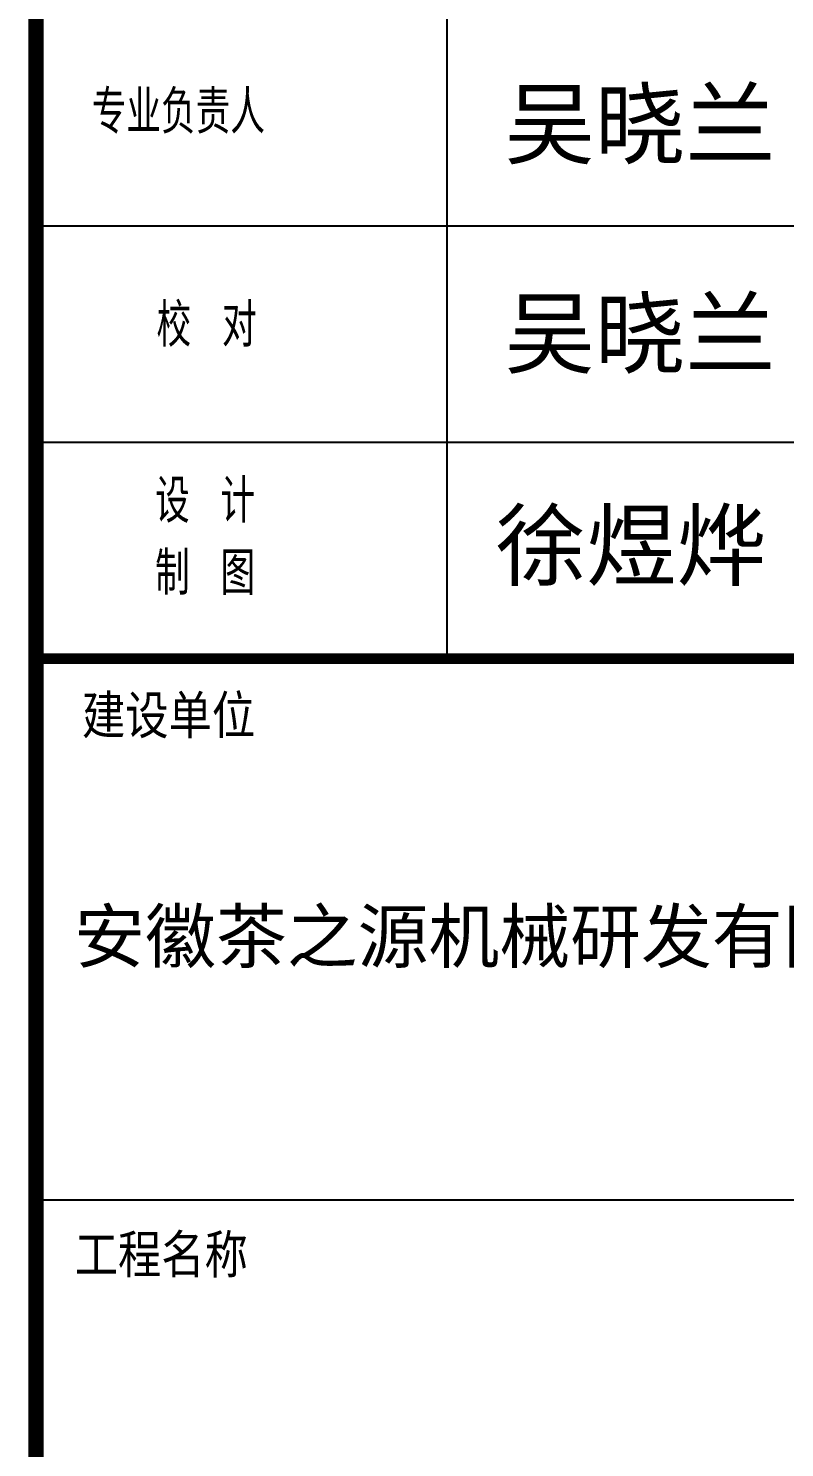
# Model space of a CAD drawing. Extents: x 1751103 to 2598738, y -609732 to 659428.
# Drawn here: x 2331092 to 2336334, y -146183 to -136349 of the extents above; entities that cross this region are included whole.
import ezdxf

# ---------------------------------------------------------------- set-up
doc = ezdxf.new("R2010")
doc.units = 0
doc.header["$LTSCALE"] = 1000
doc.header["$MEASUREMENT"] = 0
doc.layers.get('0').update_dxf_attribs({"linetype": 'CONTINUOUS'})
for name, color, linetype in [('1', 7, 'CONTINUOUS'), ('PP-PM-TK', 7, 'CONTINUOUS'), ('PUB_TEXT', 7, 'CONTINUOUS'), ('PUB_TITLE', 4, 'CONTINUOUS'), ('签名', 255, 'CONTINUOUS')]:
    doc.layers.add(name, color=color, linetype=linetype)
doc.styles.add('-黑体', font='simhei.ttf', dxfattribs={"width": 0.8})
doc.styles.add('TQ', font='txt.shx', dxfattribs={"width": 0.8, "bigfont": 'hztxt.shx'})

# ---------------------------------------------------------------- blocks, each defined once
blk = doc.blocks.new('得')
at = {"layer": '1'}
blk.add_line((2331144.6, -238033.6), (2339394.6, -238033.6), dxfattribs=at)
at = {"layer": 'PP-PM-TK', "color": 4}
for points, const_width in [([(2331144.6, -172579.7), (2331144.6, -258679.7)], 105), ([(2331144.6, -234283.6), (2339394.6, -234283.6)], 30)]:
    blk.add_lwpolyline(points, dxfattribs=dict(at, const_width=const_width))
at = {"layer": 'PUB_TITLE', "color": 4}
for p, q in [((2333994.5, -234283.6), (2333994.5, -223783.6)), ((2331144.6, -231283.6), (2339394.6, -231283.6)), ((2331144.6, -232783.6), (2339394.6, -232783.6)), ((2331144.6, -234283.6), (2339394.6, -234283.6))]:
    blk.add_line(p, q, dxfattribs=at)
at = {"layer": 'PUB_TITLE', "color": 4, "const_width": 75}
blk.add_lwpolyline([(2331144.6, -234283.6), (2339394.6, -234283.6)], dxfattribs=at)
at = {"layer": 'PUB_TEXT', "color": 2, "style": 'TQ'}
for s, p in [('建设单位', (2331463.8, -234834.6)), ('工程名称', (2331413.4, -238571.2))]:
    blk.add_text(s, height=300, dxfattribs=at).set_placement(p)
at = {"layer": 'PUB_TEXT', "color": 2, "char_height": 300, "width": 2519.746, "attachment_point": 1, "style": 'TQ'}
for s, insert in [('专业负责人', (2331531.7, -230345.2)), ('校 对', (2331980.2, -231821.6)), ('设 计 \\P制 图', (2331970.1, -233040.8))]:
    blk.add_mtext(s, dxfattribs=dict(at, insert=insert))
at = {"layer": 'PUB_TITLE', "color": 255, "style": '-黑体'}
blk.add_text('安徽茶之源机械研发有限责任公司', height=360, dxfattribs=at).set_placement((2331410, -236386.7))
at = {"layer": '签名', "linetype": 'CONTINUOUS', "style": '-黑体'}
for s, p in [('吴晓兰', (2334392.9, -230807.5)), ('吴晓兰', (2334392.9, -232258.1)), ('徐煜烨', (2334331.6, -233727.8))]:
    blk.add_text(s, height=459, dxfattribs=at).set_placement(p)

msp = doc.modelspace()

# ---------------------------------------------------------------- block references
msp.add_blockref('得', (0, 93566.9))

doc.saveas('drawing.dxf')
